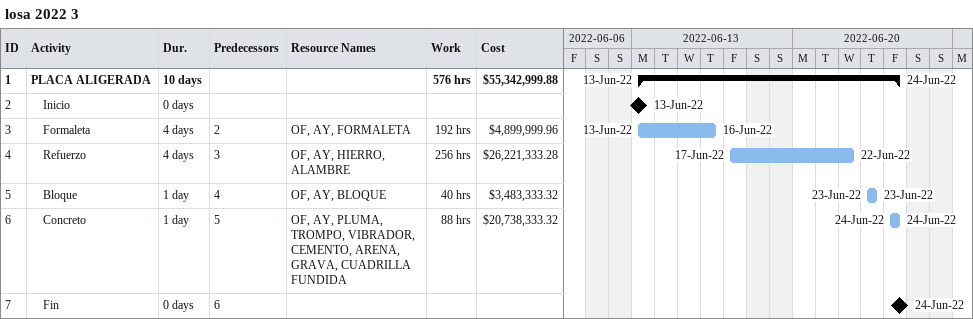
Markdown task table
losa 2022 3

| ID | Level | Task | Duration | Start | Finish | Predecessors | Resources | Work (h) | Cost ($) |
|---|---|---|---|---|---|---|---|---|---|
| 1 | 1 | **PLACA ALIGERADA** | 10d | 2022-06-13 | 2022-06-24 |  |  | 576 | 55342999.88 |
| 2 | 2 | Inicio | 0d | 2022-06-13 | 2022-06-13 |  |  |  |  |
| 3 | 2 | Formaleta | 4d | 2022-06-13 | 2022-06-16 | 2 | OF, AY, FORMALETA | 192 | 4899999.96 |
| 4 | 2 | Refuerzo | 4d | 2022-06-17 | 2022-06-22 | 3 | OF, AY, HIERRO, ALAMBRE | 256 | 26221333.28 |
| 5 | 2 | Bloque | 1d | 2022-06-23 | 2022-06-23 | 4 | OF, AY, BLOQUE | 40 | 3483333.32 |
| 6 | 2 | Concreto | 1d | 2022-06-24 | 2022-06-24 | 5 | OF, AY, PLUMA, TROMPO, VIBRADOR, CEMENTO, ARENA, GRAVA, CUADRILLA FUNDIDA | 88 | 20738333.32 |
| 7 | 2 | Fin | 0d | 2022-06-24 | 2022-06-24 | 6 |  |  |  |
